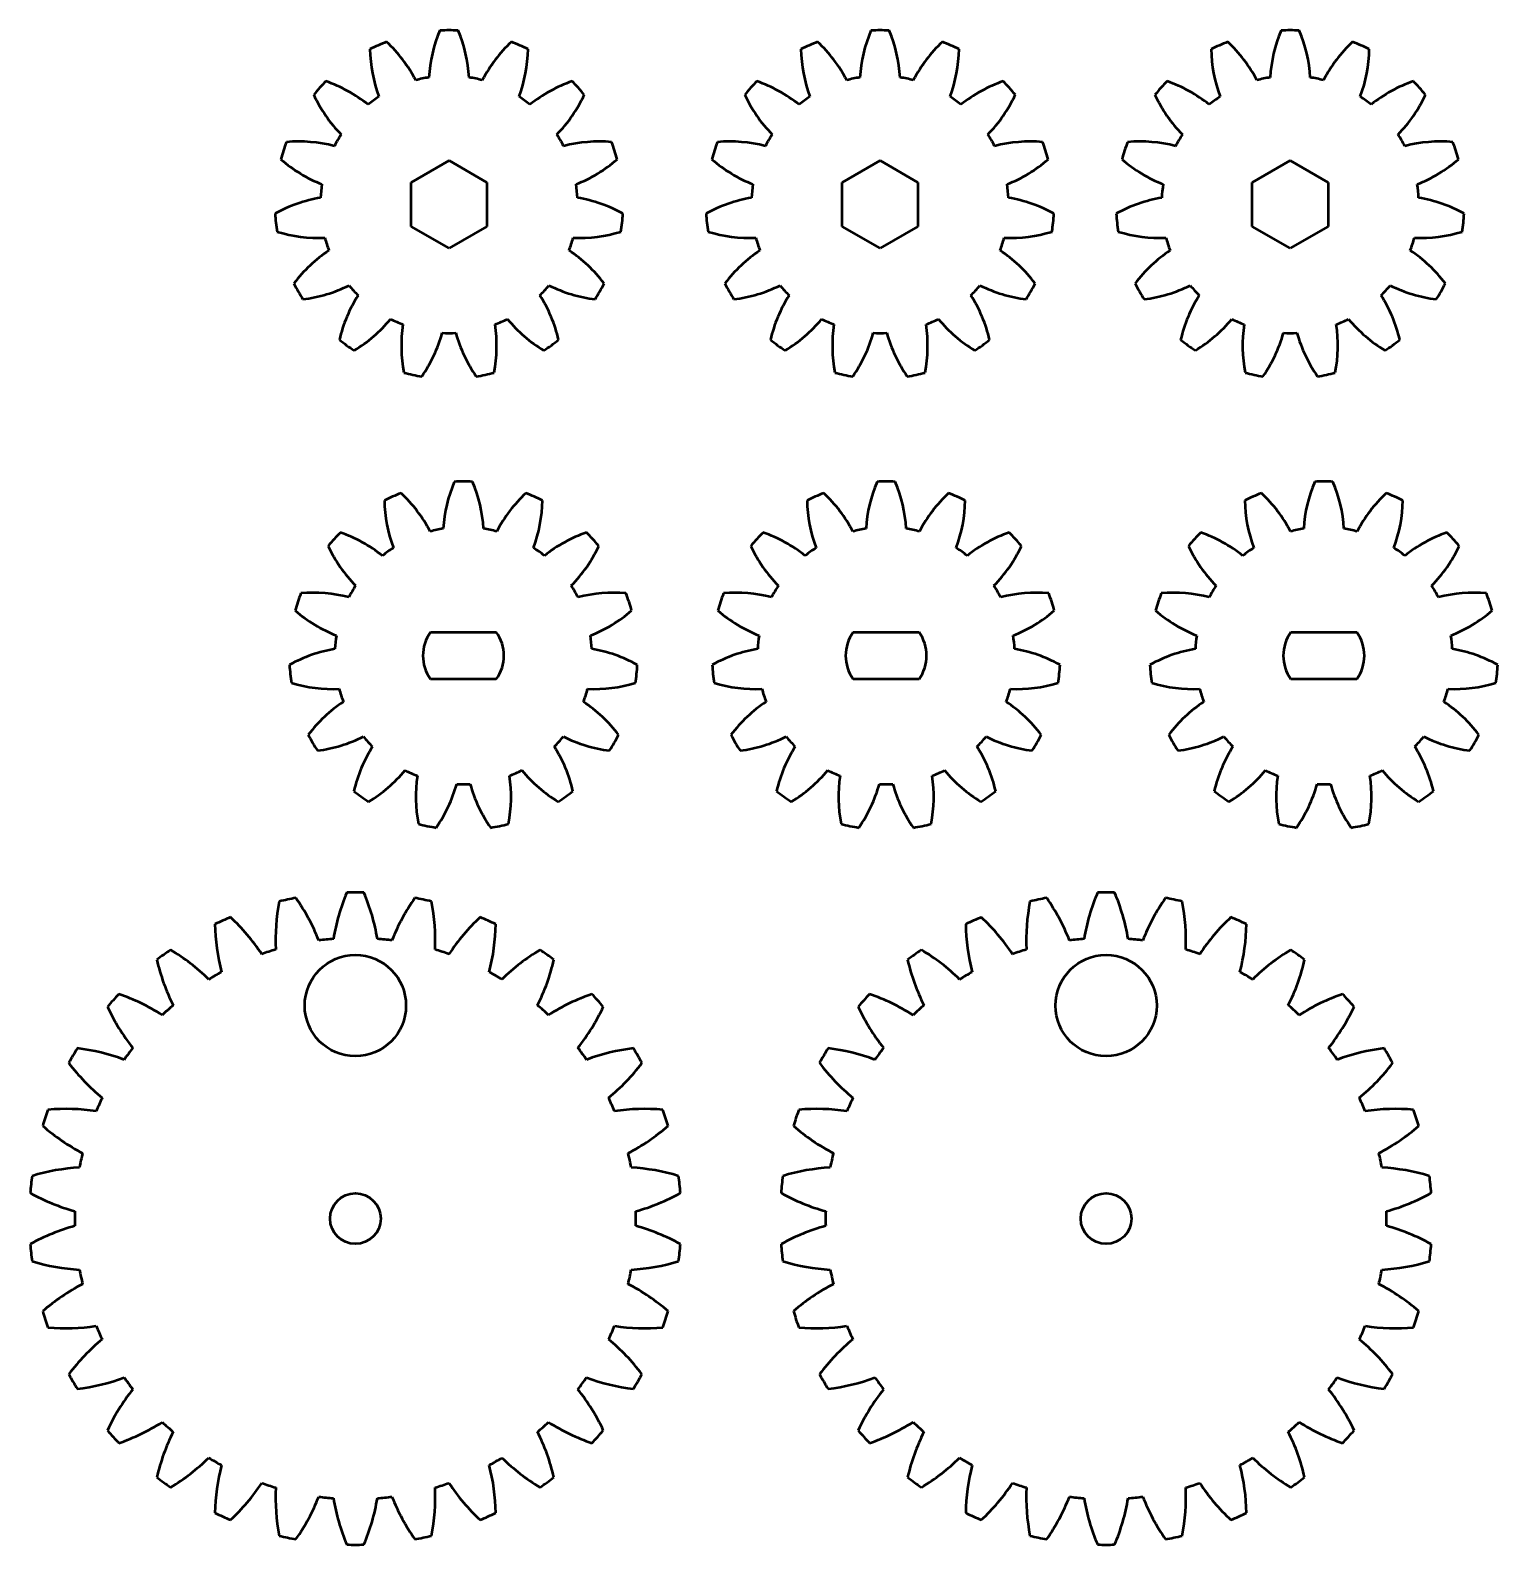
# Model space of a CAD drawing. Header units: millimetres. Extents: x 24 to 236, y 419 to 509.
# Drawn here: x 24.3 to 111.2, y 419.1 to 508.8 of the extents above; entities that cross this region are included whole.
import ezdxf

# ---------------------------------------------------------------- set-up
doc = ezdxf.new("R2010")
doc.units = ezdxf.units.MM
doc.layers.add('Visible (ANSI)', color=7, linetype='Continuous', lineweight=50)

msp = doc.modelspace()

# ---------------------------------------------------------------- linework, layer by layer
at = {"layer": 'Visible (ANSI)'}
for p, q in [((46.853, 499.768), (49.103, 501.067)), ((49.103, 501.067), (51.353, 499.768)), ((72.39, 499.768), (74.64, 501.067)), ((74.64, 501.067), (76.89, 499.768)), ((96.694, 499.768), (98.944, 501.067)), ((98.944, 501.067), (101.194, 499.768)), ((46.853, 497.17), (46.853, 499.768)), ((51.353, 499.768), (51.353, 497.17)), ((72.39, 497.17), (72.39, 499.768)), ((76.89, 499.768), (76.89, 497.17)), ((96.694, 497.17), (96.694, 499.768)), ((101.194, 499.768), (101.194, 497.17)), ((49.103, 495.871), (46.853, 497.17)), ((51.353, 497.17), (49.103, 495.871)), ((74.64, 495.871), (72.39, 497.17)), ((76.89, 497.17), (74.64, 495.871)), ((98.944, 495.871), (96.694, 497.17)), ((101.194, 497.17), (98.944, 495.871)), ((48.008, 473.138), (51.906, 473.138)), ((73.053, 473.138), (76.951, 473.138)), ((98.986, 473.138), (102.885, 473.138)), ((51.906, 470.338), (48.008, 470.338)), ((76.951, 470.338), (73.053, 470.338)), ((102.885, 470.338), (98.986, 470.338))]:
    msp.add_line(p, q, dxfattribs=at)
for centre, radius in [((43.555, 451.012), 3), ((88.036, 451.012), 3), ((43.555, 438.392), 1.5), ((88.036, 438.392), 1.5)]:
    msp.add_circle(centre, radius, dxfattribs=at)
for centre, radius, start, end in [((56.36, 505.476), 8.465, 157.08582, 176.48428), ((49.103, 498.469), 10.317, 87, 93), ((41.846, 505.476), 8.465, 3.51572, 22.91418), ((81.898, 505.476), 8.465, 157.08582, 176.48428), ((74.64, 498.469), 10.317, 87, 93), ((67.383, 505.476), 8.465, 3.51572, 22.91418), ((106.201, 505.476), 8.465, 157.08582, 176.48428), ((98.944, 498.469), 10.317, 87, 93), ((91.687, 505.476), 8.465, 3.51572, 22.91418), ((49.103, 498.469), 10.317, 111, 117), ((39.623, 501.919), 8.465, 27.51572, 46.91418), ((58.583, 501.919), 8.465, 133.08582, 152.48428), ((49.103, 498.469), 10.317, 63, 69), ((74.64, 498.469), 10.317, 111, 117), ((65.16, 501.919), 8.465, 27.51572, 46.91418), ((84.12, 501.919), 8.465, 133.08582, 152.48428), ((74.64, 498.469), 10.317, 63, 69), ((98.944, 498.469), 10.317, 111, 117), ((89.464, 501.919), 8.465, 27.51572, 46.91418), ((108.424, 501.919), 8.465, 133.08582, 152.48428), ((98.944, 498.469), 10.317, 63, 69), ((52.883, 507.822), 8.465, 181.08582, 200.48428), ((45.323, 507.822), 8.465, 339.51572, 358.91418), ((78.42, 507.822), 8.465, 181.08582, 200.48428), ((70.86, 507.822), 8.465, 339.51572, 358.91418), ((102.724, 507.822), 8.465, 181.08582, 200.48428), ((95.164, 507.822), 8.465, 339.51572, 358.91418), ((49.103, 498.469), 7.62, 99, 105), ((49.103, 498.469), 7.62, 75, 81), ((74.64, 498.469), 7.62, 99, 105), ((74.64, 498.469), 7.62, 75, 81), ((98.944, 498.469), 7.62, 99, 105), ((98.944, 498.469), 7.62, 75, 81), ((49.103, 498.469), 10.317, 135, 141), ((39.04, 497.765), 8.465, 51.51572, 70.91418), ((59.167, 497.765), 8.465, 109.08582, 128.48428), ((49.103, 498.469), 10.317, 39, 45), ((74.64, 498.469), 10.317, 135, 141), ((64.577, 497.765), 8.465, 51.51572, 70.91418), ((84.704, 497.765), 8.465, 109.08582, 128.48428), ((74.64, 498.469), 10.317, 39, 45), ((98.944, 498.469), 10.317, 135, 141), ((88.881, 497.765), 8.465, 51.51572, 70.91418), ((109.007, 497.765), 8.465, 109.08582, 128.48428), ((98.944, 498.469), 10.317, 39, 45), ((48.752, 508.551), 8.465, 205.08582, 224.48428), ((49.103, 498.469), 7.62, 123, 129), ((49.103, 498.469), 7.62, 51, 57), ((49.454, 508.551), 8.465, 315.51572, 334.91418), ((74.289, 508.551), 8.465, 205.08582, 224.48428), ((74.64, 498.469), 7.62, 123, 129), ((74.64, 498.469), 7.62, 51, 57), ((74.991, 508.551), 8.465, 315.51572, 334.91418), ((98.593, 508.551), 8.465, 205.08582, 224.48428), ((98.944, 498.469), 7.62, 123, 129), ((98.944, 498.469), 7.62, 51, 57), ((99.295, 508.551), 8.465, 315.51572, 334.91418), ((49.103, 498.469), 7.62, 147, 153), ((49.103, 498.469), 7.62, 27, 33), ((74.64, 498.469), 7.62, 147, 153), ((74.64, 498.469), 7.62, 27, 33), ((98.944, 498.469), 7.62, 147, 153), ((98.944, 498.469), 7.62, 27, 33), ((49.103, 498.469), 10.317, 159, 165), ((40.196, 493.733), 8.465, 75.51572, 94.91418), ((58.01, 493.733), 8.465, 85.08582, 104.48428), ((49.103, 498.469), 10.317, 15, 21), ((74.64, 498.469), 10.317, 159, 165), ((65.733, 493.733), 8.465, 75.51572, 94.91418), ((83.547, 493.733), 8.465, 85.08582, 104.48428), ((74.64, 498.469), 10.317, 15, 21), ((98.944, 498.469), 10.317, 159, 165), ((90.037, 493.733), 8.465, 75.51572, 94.91418), ((107.851, 493.733), 8.465, 85.08582, 104.48428), ((98.944, 498.469), 10.317, 15, 21), ((44.682, 507.537), 8.465, 229.08582, 248.48428), ((53.525, 507.537), 8.465, 291.51572, 310.91418), ((70.219, 507.537), 8.465, 229.08582, 248.48428), ((79.062, 507.537), 8.465, 291.51572, 310.91418), ((94.522, 507.537), 8.465, 229.08582, 248.48428), ((103.365, 507.537), 8.465, 291.51572, 310.91418), ((42.893, 490.519), 8.465, 99.51572, 118.91418), ((49.103, 498.469), 7.62, 171, 177), ((49.103, 498.469), 7.62, 3, 9), ((55.313, 490.519), 8.465, 61.08582, 80.48428), ((68.43, 490.519), 8.465, 99.51572, 118.91418), ((74.64, 498.469), 7.62, 171, 177), ((74.64, 498.469), 7.62, 3, 9), ((80.85, 490.519), 8.465, 61.08582, 80.48428), ((92.734, 490.519), 8.465, 99.51572, 118.91418), ((98.944, 498.469), 7.62, 171, 177), ((98.944, 498.469), 7.62, 3, 9), ((105.154, 490.519), 8.465, 61.08582, 80.48428), ((49.103, 498.469), 10.317, 183, 189), ((49.103, 498.469), 10.317, 351, 357), ((74.64, 498.469), 10.317, 183, 189), ((74.64, 498.469), 10.317, 351, 357), ((98.944, 498.469), 10.317, 183, 189), ((98.944, 498.469), 10.317, 351, 357), ((41.376, 504.955), 8.465, 253.08582, 272.48428), ((49.103, 498.469), 7.62, 195, 201), ((49.103, 498.469), 7.62, 339, 345), ((56.83, 504.955), 8.465, 267.51572, 286.91418), ((66.913, 504.955), 8.465, 253.08582, 272.48428), ((74.64, 498.469), 7.62, 195, 201), ((74.64, 498.469), 7.62, 339, 345), ((82.368, 504.955), 8.465, 267.51572, 286.91418), ((91.217, 504.955), 8.465, 253.08582, 272.48428), ((98.944, 498.469), 7.62, 195, 201), ((98.944, 498.469), 7.62, 339, 345), ((106.671, 504.955), 8.465, 267.51572, 286.91418), ((46.664, 488.681), 8.465, 123.51572, 142.91418), ((51.543, 488.681), 8.465, 37.08582, 56.48428), ((72.201, 488.681), 8.465, 123.51572, 142.91418), ((77.08, 488.681), 8.465, 37.08582, 56.48428), ((96.504, 488.681), 8.465, 123.51572, 142.91418), ((101.384, 488.681), 8.465, 37.08582, 56.48428), ((49.103, 498.469), 10.317, 207, 213), ((39.406, 501.251), 8.465, 277.08582, 296.48428), ((49.103, 498.469), 7.62, 219, 225), ((49.103, 498.469), 7.62, 315, 321), ((58.8, 501.251), 8.465, 243.51572, 262.91418), ((49.103, 498.469), 10.317, 327, 333), ((74.64, 498.469), 10.317, 207, 213), ((64.943, 501.251), 8.465, 277.08582, 296.48428), ((74.64, 498.469), 7.62, 219, 225), ((74.64, 498.469), 7.62, 315, 321), ((84.337, 501.251), 8.465, 243.51572, 262.91418), ((74.64, 498.469), 10.317, 327, 333), ((98.944, 498.469), 10.317, 207, 213), ((89.247, 501.251), 8.465, 277.08582, 296.48428), ((98.944, 498.469), 7.62, 219, 225), ((98.944, 498.469), 7.62, 315, 321), ((108.641, 501.251), 8.465, 243.51572, 262.91418), ((98.944, 498.469), 10.317, 327, 333), ((50.856, 488.535), 8.465, 147.51572, 166.91418), ((47.351, 488.535), 8.465, 13.08582, 32.48428), ((76.393, 488.535), 8.465, 147.51572, 166.91418), ((72.888, 488.535), 8.465, 13.08582, 32.48428), ((100.697, 488.535), 8.465, 147.51572, 166.91418), ((97.191, 488.535), 8.465, 13.08582, 32.48428), ((39.113, 497.066), 8.465, 301.08582, 320.48428), ((49.103, 498.469), 7.62, 243, 249), ((49.103, 498.469), 7.62, 291, 297), ((59.093, 497.066), 8.465, 219.51572, 238.91418), ((64.65, 497.066), 8.465, 301.08582, 320.48428), ((74.64, 498.469), 7.62, 243, 249), ((74.64, 498.469), 7.62, 291, 297), ((84.63, 497.066), 8.465, 219.51572, 238.91418), ((88.954, 497.066), 8.465, 301.08582, 320.48428), ((98.944, 498.469), 7.62, 243, 249), ((98.944, 498.469), 7.62, 291, 297), ((108.934, 497.066), 8.465, 219.51572, 238.91418), ((54.745, 490.107), 8.465, 171.51572, 190.91418), ((40.548, 493.124), 8.465, 325.08582, 344.48428), ((49.103, 498.469), 7.62, 267, 273), ((57.659, 493.124), 8.465, 195.51572, 214.91418), ((43.461, 490.107), 8.465, 349.08582, 8.48428), ((80.282, 490.107), 8.465, 171.51572, 190.91418), ((66.085, 493.124), 8.465, 325.08582, 344.48428), ((74.64, 498.469), 7.62, 267, 273), ((83.196, 493.124), 8.465, 195.51572, 214.91418), ((68.998, 490.107), 8.465, 349.08582, 8.48428), ((104.586, 490.107), 8.465, 171.51572, 190.91418), ((90.388, 493.124), 8.465, 325.08582, 344.48428), ((98.944, 498.469), 7.62, 267, 273), ((107.5, 493.124), 8.465, 195.51572, 214.91418), ((93.302, 490.107), 8.465, 349.08582, 8.48428), ((49.103, 498.469), 10.317, 231, 237), ((49.103, 498.469), 10.317, 303, 309), ((74.64, 498.469), 10.317, 231, 237), ((74.64, 498.469), 10.317, 303, 309), ((98.944, 498.469), 10.317, 231, 237), ((98.944, 498.469), 10.317, 303, 309), ((49.103, 498.469), 10.317, 255, 261), ((49.103, 498.469), 10.317, 279, 285), ((74.64, 498.469), 10.317, 255, 261), ((74.64, 498.469), 10.317, 279, 285), ((98.944, 498.469), 10.317, 255, 261), ((98.944, 498.469), 10.317, 279, 285), ((57.214, 478.745), 8.465, 157.08582, 176.48428), ((49.957, 471.738), 10.317, 87, 93), ((42.7, 478.745), 8.465, 3.51572, 22.91418), ((82.259, 478.745), 8.465, 157.08582, 176.48428), ((75.002, 471.738), 10.317, 87, 93), ((67.745, 478.745), 8.465, 3.51572, 22.91418), ((108.193, 478.745), 8.465, 157.08582, 176.48428), ((100.936, 471.738), 10.317, 87, 93), ((93.678, 478.745), 8.465, 3.51572, 22.91418), ((49.957, 471.738), 10.317, 111, 117), ((53.737, 481.091), 8.465, 181.08582, 200.48428), ((40.477, 475.187), 8.465, 27.51572, 46.91418), ((59.437, 475.187), 8.465, 133.08582, 152.48428), ((49.957, 471.738), 10.317, 63, 69), ((46.177, 481.091), 8.465, 339.51572, 358.91418), ((75.002, 471.738), 10.317, 111, 117), ((78.782, 481.091), 8.465, 181.08582, 200.48428), ((65.522, 475.187), 8.465, 27.51572, 46.91418), ((84.482, 475.187), 8.465, 133.08582, 152.48428), ((75.002, 471.738), 10.317, 63, 69), ((71.222, 481.091), 8.465, 339.51572, 358.91418), ((100.936, 471.738), 10.317, 111, 117), ((104.715, 481.091), 8.465, 181.08582, 200.48428), ((91.456, 475.187), 8.465, 27.51572, 46.91418), ((110.415, 475.187), 8.465, 133.08582, 152.48428), ((100.936, 471.738), 10.317, 63, 69), ((97.156, 481.091), 8.465, 339.51572, 358.91418), ((49.957, 471.738), 7.62, 99, 105), ((49.957, 471.738), 7.62, 75, 81), ((75.002, 471.738), 7.62, 99, 105), ((75.002, 471.738), 7.62, 75, 81), ((100.936, 471.738), 7.62, 99, 105), ((100.936, 471.738), 7.62, 75, 81), ((49.957, 471.738), 10.317, 135, 141), ((49.606, 481.82), 8.465, 205.08582, 224.48428), ((39.894, 471.033), 8.465, 51.51572, 70.91418), ((60.02, 471.033), 8.465, 109.08582, 128.48428), ((50.308, 481.82), 8.465, 315.51572, 334.91418), ((49.957, 471.738), 10.317, 39, 45), ((75.002, 471.738), 10.317, 135, 141), ((74.651, 481.82), 8.465, 205.08582, 224.48428), ((64.939, 471.033), 8.465, 51.51572, 70.91418), ((85.065, 471.033), 8.465, 109.08582, 128.48428), ((75.353, 481.82), 8.465, 315.51572, 334.91418), ((75.002, 471.738), 10.317, 39, 45), ((100.936, 471.738), 10.317, 135, 141), ((100.584, 481.82), 8.465, 205.08582, 224.48428), ((90.872, 471.033), 8.465, 51.51572, 70.91418), ((110.999, 471.033), 8.465, 109.08582, 128.48428), ((101.287, 481.82), 8.465, 315.51572, 334.91418), ((100.936, 471.738), 10.317, 39, 45), ((49.957, 471.738), 7.62, 123, 129), ((49.957, 471.738), 7.62, 51, 57), ((75.002, 471.738), 7.62, 123, 129), ((75.002, 471.738), 7.62, 51, 57), ((100.936, 471.738), 7.62, 123, 129), ((100.936, 471.738), 7.62, 51, 57), ((49.957, 471.738), 7.62, 147, 153), ((49.957, 471.738), 7.62, 27, 33), ((75.002, 471.738), 7.62, 147, 153), ((75.002, 471.738), 7.62, 27, 33), ((100.936, 471.738), 7.62, 147, 153), ((100.936, 471.738), 7.62, 27, 33), ((49.957, 471.738), 10.317, 159, 165), ((41.05, 467.001), 8.465, 75.51572, 94.91418), ((58.864, 467.001), 8.465, 85.08582, 104.48428), ((49.957, 471.738), 10.317, 15, 21), ((75.002, 471.738), 10.317, 159, 165), ((66.095, 467.001), 8.465, 75.51572, 94.91418), ((83.909, 467.001), 8.465, 85.08582, 104.48428), ((75.002, 471.738), 10.317, 15, 21), ((100.936, 471.738), 10.317, 159, 165), ((92.029, 467.001), 8.465, 75.51572, 94.91418), ((109.842, 467.001), 8.465, 85.08582, 104.48428), ((100.936, 471.738), 10.317, 15, 21), ((45.536, 480.805), 8.465, 229.08582, 248.48428), ((54.379, 480.805), 8.465, 291.51572, 310.91418), ((70.58, 480.805), 8.465, 229.08582, 248.48428), ((79.423, 480.805), 8.465, 291.51572, 310.91418), ((96.514, 480.805), 8.465, 229.08582, 248.48428), ((105.357, 480.805), 8.465, 291.51572, 310.91418), ((49.957, 471.738), 7.62, 171, 177), ((49.957, 471.738), 2.4, 144.31467, 215.68533), ((49.957, 471.738), 2.4, 324.31467, 35.68533), ((49.957, 471.738), 7.62, 3, 9), ((75.002, 471.738), 7.62, 171, 177), ((75.002, 471.738), 2.4, 144.31467, 215.68533), ((75.002, 471.738), 2.4, 324.31467, 35.68533), ((75.002, 471.738), 7.62, 3, 9), ((100.936, 471.738), 7.62, 171, 177), ((100.936, 471.738), 2.4, 144.31467, 215.68533), ((100.936, 471.738), 2.4, 324.31467, 35.68533), ((100.936, 471.738), 7.62, 3, 9), ((43.747, 463.788), 8.465, 99.51572, 118.91418), ((56.167, 463.788), 8.465, 61.08582, 80.48428), ((68.792, 463.788), 8.465, 99.51572, 118.91418), ((81.212, 463.788), 8.465, 61.08582, 80.48428), ((94.725, 463.788), 8.465, 99.51572, 118.91418), ((107.146, 463.788), 8.465, 61.08582, 80.48428), ((49.957, 471.738), 10.317, 183, 189), ((49.957, 471.738), 10.317, 351, 357), ((75.002, 471.738), 10.317, 183, 189), ((75.002, 471.738), 10.317, 351, 357), ((100.936, 471.738), 10.317, 183, 189), ((100.936, 471.738), 10.317, 351, 357), ((42.23, 478.223), 8.465, 253.08582, 272.48428), ((57.684, 478.223), 8.465, 267.51572, 286.91418), ((67.275, 478.223), 8.465, 253.08582, 272.48428), ((82.729, 478.223), 8.465, 267.51572, 286.91418), ((93.208, 478.223), 8.465, 253.08582, 272.48428), ((108.663, 478.223), 8.465, 267.51572, 286.91418), ((49.957, 471.738), 7.62, 195, 201), ((49.957, 471.738), 7.62, 339, 345), ((75.002, 471.738), 7.62, 195, 201), ((75.002, 471.738), 7.62, 339, 345), ((100.936, 471.738), 7.62, 195, 201), ((100.936, 471.738), 7.62, 339, 345), ((47.517, 461.949), 8.465, 123.51572, 142.91418), ((52.397, 461.949), 8.465, 37.08582, 56.48428), ((72.562, 461.949), 8.465, 123.51572, 142.91418), ((77.442, 461.949), 8.465, 37.08582, 56.48428), ((98.496, 461.949), 8.465, 123.51572, 142.91418), ((103.375, 461.949), 8.465, 37.08582, 56.48428), ((49.957, 471.738), 10.317, 207, 213), ((40.26, 474.519), 8.465, 277.08582, 296.48428), ((49.957, 471.738), 7.62, 219, 225), ((49.957, 471.738), 7.62, 315, 321), ((59.654, 474.519), 8.465, 243.51572, 262.91418), ((49.957, 471.738), 10.317, 327, 333), ((75.002, 471.738), 10.317, 207, 213), ((65.305, 474.519), 8.465, 277.08582, 296.48428), ((75.002, 471.738), 7.62, 219, 225), ((75.002, 471.738), 7.62, 315, 321), ((84.699, 474.519), 8.465, 243.51572, 262.91418), ((75.002, 471.738), 10.317, 327, 333), ((100.936, 471.738), 10.317, 207, 213), ((91.239, 474.519), 8.465, 277.08582, 296.48428), ((100.936, 471.738), 7.62, 219, 225), ((100.936, 471.738), 7.62, 315, 321), ((110.632, 474.519), 8.465, 243.51572, 262.91418), ((100.936, 471.738), 10.317, 327, 333), ((51.71, 461.803), 8.465, 147.51572, 166.91418), ((48.204, 461.803), 8.465, 13.08582, 32.48428), ((76.755, 461.803), 8.465, 147.51572, 166.91418), ((73.249, 461.803), 8.465, 13.08582, 32.48428), ((102.688, 461.803), 8.465, 147.51572, 166.91418), ((99.183, 461.803), 8.465, 13.08582, 32.48428), ((39.967, 470.335), 8.465, 301.08582, 320.48428), ((49.957, 471.738), 7.62, 243, 249), ((49.957, 471.738), 7.62, 291, 297), ((59.947, 470.335), 8.465, 219.51572, 238.91418), ((65.012, 470.335), 8.465, 301.08582, 320.48428), ((75.002, 471.738), 7.62, 243, 249), ((75.002, 471.738), 7.62, 291, 297), ((84.992, 470.335), 8.465, 219.51572, 238.91418), ((90.946, 470.335), 8.465, 301.08582, 320.48428), ((100.936, 471.738), 7.62, 243, 249), ((100.936, 471.738), 7.62, 291, 297), ((110.925, 470.335), 8.465, 219.51572, 238.91418), ((55.599, 463.375), 8.465, 171.51572, 190.91418), ((41.402, 466.393), 8.465, 325.08582, 344.48428), ((49.957, 471.738), 7.62, 267, 273), ((58.513, 466.393), 8.465, 195.51572, 214.91418), ((44.315, 463.375), 8.465, 349.08582, 8.48428), ((80.644, 463.375), 8.465, 171.51572, 190.91418), ((66.446, 466.393), 8.465, 325.08582, 344.48428), ((75.002, 471.738), 7.62, 267, 273), ((83.557, 466.393), 8.465, 195.51572, 214.91418), ((69.36, 463.375), 8.465, 349.08582, 8.48428), ((106.577, 463.375), 8.465, 171.51572, 190.91418), ((92.38, 466.393), 8.465, 325.08582, 344.48428), ((100.936, 471.738), 7.62, 267, 273), ((109.491, 466.393), 8.465, 195.51572, 214.91418), ((95.294, 463.375), 8.465, 349.08582, 8.48428), ((49.957, 471.738), 10.317, 231, 237), ((49.957, 471.738), 10.317, 303, 309), ((75.002, 471.738), 10.317, 231, 237), ((75.002, 471.738), 10.317, 303, 309), ((100.936, 471.738), 10.317, 231, 237), ((100.936, 471.738), 10.317, 303, 309), ((49.957, 471.738), 10.317, 255, 261), ((49.957, 471.738), 10.317, 279, 285), ((75.002, 471.738), 10.317, 255, 261), ((75.002, 471.738), 10.317, 279, 285), ((100.936, 471.738), 10.317, 255, 261), ((100.936, 471.738), 10.317, 279, 285), ((54.073, 453.011), 11.982, 156.93296, 170.63355), ((43.555, 438.392), 19.32, 88.5, 91.5), ((33.036, 453.011), 11.982, 9.36645, 23.06704), ((98.554, 453.011), 11.982, 156.93296, 170.63355), ((88.036, 438.392), 19.32, 88.5, 91.5), ((77.518, 453.011), 11.982, 9.36645, 23.06704), ((50.804, 454.878), 11.982, 168.93296, 182.63355), ((43.555, 438.392), 19.32, 100.5, 103.5), ((30.227, 450.504), 11.982, 21.36645, 35.06704), ((56.882, 450.504), 11.982, 144.93296, 158.63355), ((43.555, 438.392), 19.32, 76.5, 79.5), ((36.305, 454.878), 11.982, 357.36645, 11.06704), ((95.285, 454.878), 11.982, 168.93296, 182.63355), ((88.036, 438.392), 19.32, 100.5, 103.5), ((74.708, 450.504), 11.982, 21.36645, 35.06704), ((101.364, 450.504), 11.982, 144.93296, 158.63355), ((88.036, 438.392), 19.32, 76.5, 79.5), ((80.787, 454.878), 11.982, 357.36645, 11.06704), ((43.555, 438.392), 19.32, 112.5, 115.5), ((47.218, 456.025), 11.982, 180.93296, 194.63355), ((28, 447.469), 11.982, 33.36645, 47.06704), ((59.109, 447.469), 11.982, 132.93296, 146.63355), ((43.555, 438.392), 19.32, 64.5, 67.5), ((39.892, 456.025), 11.982, 345.36645, 359.06704), ((88.036, 438.392), 19.32, 112.5, 115.5), ((91.699, 456.025), 11.982, 180.93296, 194.63355), ((72.481, 447.469), 11.982, 33.36645, 47.06704), ((103.591, 447.469), 11.982, 132.93296, 146.63355), ((88.036, 438.392), 19.32, 64.5, 67.5), ((84.373, 456.025), 11.982, 345.36645, 359.06704), ((43.555, 438.392), 16.62, 94.5, 97.5), ((43.555, 438.392), 16.62, 82.5, 85.5), ((88.036, 438.392), 16.62, 94.5, 97.5), ((88.036, 438.392), 16.62, 82.5, 85.5), ((43.555, 438.392), 19.32, 124.5, 127.5), ((26.452, 444.036), 11.982, 45.36645, 59.06704), ((43.555, 438.392), 16.62, 106.5, 109.5), ((43.555, 438.392), 16.62, 70.5, 73.5), ((60.657, 444.036), 11.982, 120.93296, 134.63355), ((43.555, 438.392), 19.32, 52.5, 55.5), ((88.036, 438.392), 19.32, 124.5, 127.5), ((70.934, 444.036), 11.982, 45.36645, 59.06704), ((88.036, 438.392), 16.62, 106.5, 109.5), ((88.036, 438.392), 16.62, 70.5, 73.5), ((105.138, 444.036), 11.982, 120.93296, 134.63355), ((88.036, 438.392), 19.32, 52.5, 55.5), ((43.471, 456.401), 11.982, 192.93296, 206.63355), ((43.638, 456.401), 11.982, 333.36645, 347.06704), ((87.953, 456.401), 11.982, 192.93296, 206.63355), ((88.119, 456.401), 11.982, 333.36645, 347.06704), ((43.555, 438.392), 16.62, 118.5, 121.5), ((43.555, 438.392), 16.62, 58.5, 61.5), ((88.036, 438.392), 16.62, 118.5, 121.5), ((88.036, 438.392), 16.62, 58.5, 61.5), ((43.555, 438.392), 19.32, 136.5, 139.5), ((25.653, 440.357), 11.982, 57.36645, 71.06704), ((61.456, 440.357), 11.982, 108.93296, 122.63355), ((43.555, 438.392), 19.32, 40.5, 43.5), ((88.036, 438.392), 19.32, 136.5, 139.5), ((70.134, 440.357), 11.982, 57.36645, 71.06704), ((105.938, 440.357), 11.982, 108.93296, 122.63355), ((88.036, 438.392), 19.32, 40.5, 43.5), ((39.729, 455.99), 11.982, 204.93296, 218.63355), ((43.555, 438.392), 16.62, 130.5, 133.5), ((43.555, 438.392), 16.62, 46.5, 49.5), ((47.38, 455.99), 11.982, 321.36645, 335.06704), ((84.21, 455.99), 11.982, 204.93296, 218.63355), ((88.036, 438.392), 16.62, 130.5, 133.5), ((88.036, 438.392), 16.62, 46.5, 49.5), ((91.862, 455.99), 11.982, 321.36645, 335.06704), ((43.555, 438.392), 19.32, 148.5, 151.5), ((25.635, 436.592), 11.982, 69.36645, 83.06704), ((43.555, 438.392), 16.62, 142.5, 145.5), ((43.555, 438.392), 16.62, 34.5, 37.5), ((61.474, 436.592), 11.982, 96.93296, 110.63355), ((43.555, 438.392), 19.32, 28.5, 31.5), ((88.036, 438.392), 19.32, 148.5, 151.5), ((70.117, 436.592), 11.982, 69.36645, 83.06704), ((88.036, 438.392), 16.62, 142.5, 145.5), ((88.036, 438.392), 16.62, 34.5, 37.5), ((105.955, 436.592), 11.982, 96.93296, 110.63355), ((88.036, 438.392), 19.32, 28.5, 31.5), ((36.154, 454.81), 11.982, 216.93296, 230.63355), ((50.956, 454.81), 11.982, 309.36645, 323.06704), ((80.635, 454.81), 11.982, 216.93296, 230.63355), ((95.437, 454.81), 11.982, 309.36645, 323.06704), ((43.555, 438.392), 16.62, 154.5, 157.5), ((43.555, 438.392), 16.62, 22.5, 25.5), ((88.036, 438.392), 16.62, 154.5, 157.5), ((88.036, 438.392), 16.62, 22.5, 25.5), ((43.555, 438.392), 19.32, 160.5, 163.5), ((26.401, 432.906), 11.982, 81.36645, 95.06704), ((60.708, 432.906), 11.982, 84.93296, 98.63355), ((43.555, 438.392), 19.32, 16.5, 19.5), ((88.036, 438.392), 19.32, 160.5, 163.5), ((70.883, 432.906), 11.982, 81.36645, 95.06704), ((105.19, 432.906), 11.982, 84.93296, 98.63355), ((88.036, 438.392), 19.32, 16.5, 19.5), ((32.902, 452.913), 11.982, 228.93296, 242.63355), ((54.207, 452.913), 11.982, 297.36645, 311.06704), ((77.383, 452.913), 11.982, 228.93296, 242.63355), ((98.689, 452.913), 11.982, 297.36645, 311.06704), ((27.916, 429.459), 11.982, 93.36645, 107.06704), ((43.555, 438.392), 16.62, 166.5, 169.5), ((43.555, 438.392), 16.62, 10.5, 13.5), ((59.193, 429.459), 11.982, 72.93296, 86.63355), ((72.398, 429.459), 11.982, 93.36645, 107.06704), ((88.036, 438.392), 16.62, 166.5, 169.5), ((88.036, 438.392), 16.62, 10.5, 13.5), ((103.674, 429.459), 11.982, 72.93296, 86.63355), ((43.555, 438.392), 19.32, 172.5, 175.5), ((43.555, 438.392), 19.32, 4.5, 7.5), ((88.036, 438.392), 19.32, 172.5, 175.5), ((88.036, 438.392), 19.32, 4.5, 7.5), ((30.115, 450.381), 11.982, 240.93296, 254.63355), ((56.994, 450.381), 11.982, 285.36645, 299.06704), ((74.597, 450.381), 11.982, 240.93296, 254.63355), ((101.475, 450.381), 11.982, 285.36645, 299.06704), ((43.555, 438.392), 16.62, 178.5, 181.5), ((43.555, 438.392), 16.62, 358.5, 1.5), ((88.036, 438.392), 16.62, 178.5, 181.5), ((88.036, 438.392), 16.62, 358.5, 1.5), ((30.115, 426.403), 11.982, 105.36645, 119.06704), ((56.994, 426.403), 11.982, 60.93296, 74.63355), ((74.597, 426.403), 11.982, 105.36645, 119.06704), ((101.475, 426.403), 11.982, 60.93296, 74.63355), ((43.555, 438.392), 19.32, 184.5, 187.5), ((43.555, 438.392), 19.32, 352.5, 355.5), ((88.036, 438.392), 19.32, 184.5, 187.5), ((88.036, 438.392), 19.32, 352.5, 355.5), ((27.916, 447.325), 11.982, 252.93296, 266.63355), ((43.555, 438.392), 16.62, 190.5, 193.5), ((43.555, 438.392), 16.62, 346.5, 349.5), ((59.193, 447.325), 11.982, 273.36645, 287.06704), ((72.398, 447.325), 11.982, 252.93296, 266.63355), ((88.036, 438.392), 16.62, 190.5, 193.5), ((88.036, 438.392), 16.62, 346.5, 349.5), ((103.674, 447.325), 11.982, 273.36645, 287.06704), ((32.902, 423.871), 11.982, 117.36645, 131.06704), ((54.207, 423.871), 11.982, 48.93296, 62.63355), ((77.383, 423.871), 11.982, 117.36645, 131.06704), ((98.689, 423.871), 11.982, 48.93296, 62.63355), ((43.555, 438.392), 19.32, 196.5, 199.5), ((43.555, 438.392), 19.32, 340.5, 343.5), ((88.036, 438.392), 19.32, 196.5, 199.5), ((88.036, 438.392), 19.32, 340.5, 343.5), ((26.401, 443.878), 11.982, 264.93296, 278.63355), ((43.555, 438.392), 16.62, 202.5, 205.5), ((43.555, 438.392), 16.62, 334.5, 337.5), ((60.708, 443.878), 11.982, 261.36645, 275.06704), ((70.883, 443.878), 11.982, 264.93296, 278.63355), ((88.036, 438.392), 16.62, 202.5, 205.5), ((88.036, 438.392), 16.62, 334.5, 337.5), ((105.19, 443.878), 11.982, 261.36645, 275.06704), ((36.154, 421.973), 11.982, 129.36645, 143.06704), ((50.956, 421.973), 11.982, 36.93296, 50.63355), ((80.635, 421.973), 11.982, 129.36645, 143.06704), ((95.437, 421.973), 11.982, 36.93296, 50.63355), ((43.555, 438.392), 19.32, 208.5, 211.5), ((25.635, 440.192), 11.982, 276.93296, 290.63355), ((43.555, 438.392), 16.62, 214.5, 217.5), ((43.555, 438.392), 16.62, 322.5, 325.5), ((61.474, 440.192), 11.982, 249.36645, 263.06704), ((43.555, 438.392), 19.32, 328.5, 331.5), ((88.036, 438.392), 19.32, 208.5, 211.5), ((70.117, 440.192), 11.982, 276.93296, 290.63355), ((88.036, 438.392), 16.62, 214.5, 217.5), ((88.036, 438.392), 16.62, 322.5, 325.5), ((105.955, 440.192), 11.982, 249.36645, 263.06704), ((88.036, 438.392), 19.32, 328.5, 331.5), ((39.729, 420.794), 11.982, 141.36645, 155.06704), ((47.38, 420.794), 11.982, 24.93296, 38.63355), ((84.21, 420.794), 11.982, 141.36645, 155.06704), ((91.862, 420.794), 11.982, 24.93296, 38.63355), ((25.653, 436.427), 11.982, 288.93296, 302.63355), ((43.555, 438.392), 16.62, 226.5, 229.5), ((43.555, 438.392), 16.62, 310.5, 313.5), ((61.456, 436.427), 11.982, 237.36645, 251.06704), ((70.134, 436.427), 11.982, 288.93296, 302.63355), ((88.036, 438.392), 16.62, 226.5, 229.5), ((88.036, 438.392), 16.62, 310.5, 313.5), ((105.938, 436.427), 11.982, 237.36645, 251.06704), ((43.555, 438.392), 19.32, 220.5, 223.5), ((43.471, 420.383), 11.982, 153.36645, 167.06704), ((43.638, 420.383), 11.982, 12.93296, 26.63355), ((43.555, 438.392), 19.32, 316.5, 319.5), ((88.036, 438.392), 19.32, 220.5, 223.5), ((87.953, 420.383), 11.982, 153.36645, 167.06704), ((88.119, 420.383), 11.982, 12.93296, 26.63355), ((88.036, 438.392), 19.32, 316.5, 319.5), ((26.452, 432.748), 11.982, 300.93296, 314.63355), ((43.555, 438.392), 16.62, 238.5, 241.5), ((47.218, 420.759), 11.982, 165.36645, 179.06704), ((43.555, 438.392), 16.62, 298.5, 301.5), ((39.892, 420.759), 11.982, 0.93296, 14.63355), ((60.657, 432.748), 11.982, 225.36645, 239.06704), ((70.934, 432.748), 11.982, 300.93296, 314.63355), ((88.036, 438.392), 16.62, 238.5, 241.5), ((91.699, 420.759), 11.982, 165.36645, 179.06704), ((88.036, 438.392), 16.62, 298.5, 301.5), ((84.373, 420.759), 11.982, 0.93296, 14.63355), ((105.138, 432.748), 11.982, 225.36645, 239.06704), ((43.555, 438.392), 19.32, 232.5, 235.5), ((28, 429.315), 11.982, 312.93296, 326.63355), ((43.555, 438.392), 16.62, 250.5, 253.5), ((43.555, 438.392), 16.62, 286.5, 289.5), ((59.109, 429.315), 11.982, 213.36645, 227.06704), ((43.555, 438.392), 19.32, 304.5, 307.5), ((88.036, 438.392), 19.32, 232.5, 235.5), ((72.481, 429.315), 11.982, 312.93296, 326.63355), ((88.036, 438.392), 16.62, 250.5, 253.5), ((88.036, 438.392), 16.62, 286.5, 289.5), ((103.591, 429.315), 11.982, 213.36645, 227.06704), ((88.036, 438.392), 19.32, 304.5, 307.5), ((50.804, 421.906), 11.982, 177.36645, 191.06704), ((30.227, 426.28), 11.982, 324.93296, 338.63355), ((43.555, 438.392), 16.62, 262.5, 265.5), ((54.073, 423.773), 11.982, 189.36645, 203.06704), ((33.036, 423.773), 11.982, 336.93296, 350.63355), ((43.555, 438.392), 16.62, 274.5, 277.5), ((56.882, 426.28), 11.982, 201.36645, 215.06704), ((36.305, 421.906), 11.982, 348.93296, 2.63355), ((95.285, 421.906), 11.982, 177.36645, 191.06704), ((74.708, 426.28), 11.982, 324.93296, 338.63355), ((88.036, 438.392), 16.62, 262.5, 265.5), ((98.554, 423.773), 11.982, 189.36645, 203.06704), ((77.518, 423.773), 11.982, 336.93296, 350.63355), ((88.036, 438.392), 16.62, 274.5, 277.5), ((101.364, 426.28), 11.982, 201.36645, 215.06704), ((80.787, 421.906), 11.982, 348.93296, 2.63355), ((43.555, 438.392), 19.32, 244.5, 247.5), ((43.555, 438.392), 19.32, 292.5, 295.5), ((88.036, 438.392), 19.32, 244.5, 247.5), ((88.036, 438.392), 19.32, 292.5, 295.5), ((43.555, 438.392), 19.32, 256.5, 259.5), ((43.555, 438.392), 19.32, 268.5, 271.5), ((43.555, 438.392), 19.32, 280.5, 283.5), ((88.036, 438.392), 19.32, 256.5, 259.5), ((88.036, 438.392), 19.32, 268.5, 271.5), ((88.036, 438.392), 19.32, 280.5, 283.5)]:
    msp.add_arc(centre, radius, start, end, dxfattribs=at)

doc.saveas('drawing.dxf')
